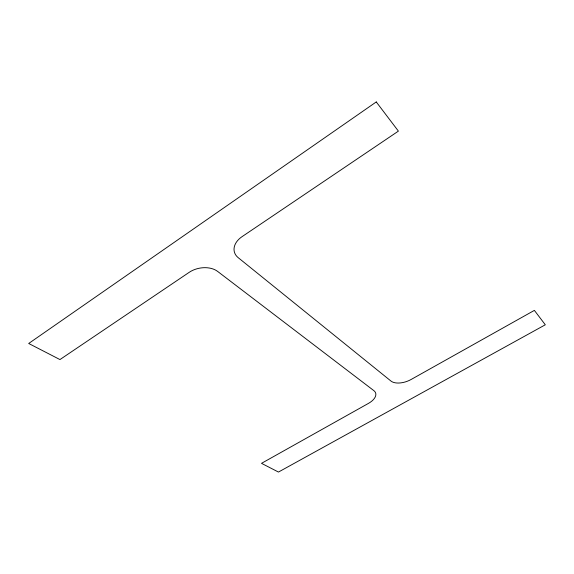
<?xml version="1.0" encoding="UTF-8"?>
<svg xmlns="http://www.w3.org/2000/svg" width="574" height="574" viewBox="0 0 574 574"><rect width="100%" height="100%" fill="white"/><g stroke="black" fill="none" stroke-linecap="round" stroke-linejoin="round"><path stroke-width="0.86" d="M376.264 101.942L28.7 343.482L59.954 359.568L189.255 272.291A20.09 13.518 -10.7 0 1 217.611 271.402L373.911 390.679A15.398 8.115 -18.2 0 1 368.479 403.379L261.514 463.34L278.455 472.058L545.3 324.784L534.38 310.383L411.149 379.464A15.749 8.409 -20.3 0 1 390.959 381.05L238.21 257.676A20.47 14.314 -14.7 0 1 242.02 236.682L398.399 131.123L376.264 101.942"/></g></svg>
